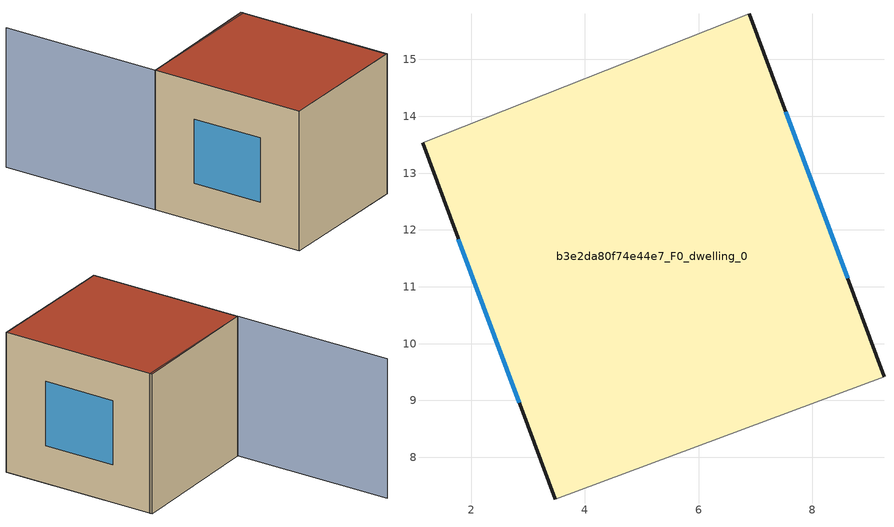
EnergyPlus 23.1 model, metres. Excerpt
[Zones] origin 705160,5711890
b3e2da80f74e44e7_F0_dwelling_0
 floor ground (EU_floor_Construction): 9.26,9.42 6.89,15.81 1.14,13.54 3.48,7.26 z0
 wall outside (EU_wall_Construction): 6.89,15.81 9.26,9.42 / 3.48,7.26 1.14,13.54 z0:6
 wall adiabatic (EU_wall_Construction): 1.14,13.54 6.89,15.81 / 9.26,9.42 3.48,7.26 z0:6
 window (EU_Window_Construction): 7.53,14.08 8.62,11.15 / 2.85,8.96 1.77,11.84 z1.62:4.38
 roof outside (EU_roof_Construction): 6.89,15.81 9.26,9.42 3.48,7.26 1.14,13.54 z6
shading: 3.47,7.26 9.26,9.42 / 6.93,15.69 1.14,13.54 / 1.14,13.54 -1.27,20.03 z0:6
[Building]
EU S2 Campaign: North Axis=0; Terrain=City; Solar Distribution=FullExterior
[Site:Location]
London: Latitude=51.5; Longitude=-0.5; Time Zone=0; Elevation=25
[SizingPeriod:WeatherFileDays]
AnnualSizingPeriod: Begin Month=1; Begin Day of Month=1; End Month=12; End Day of Month=31; Day of Week for Start Day=Monday; Use Weather File Daylight Saving Period=No; Use Weather File Rain and Snow Indicators=No
[MATERIAL]
EU_InternalMass_Material: Roughness=MediumRough; Thickness=0.1; Conductivity=1; Density=1800; Specific Heat=900; Thermal Absorptance=0.9; Solar Absorptance=0.7; Visible Absorptance=0.7
[MATERIAL:NOMASS] Roughness=MediumRough; Thermal Absorptance=0.9; Solar Absorptance=0.7; Visible Absorptance=0.7
Name | Thermal Resistance
EU_wall_NoMass | 0.727863
EU_roof_NoMass | 0.773354
EU_floor_NoMass | 1.79329
[WINDOWMATERIAL:SIMPLEGLAZINGSYSTEM]
EU_Window_SimpleGlazing: UFactor=2.58614; Solar Heat Gain Coefficient=0.76; Visible Transmittance=0.76
[CONSTRUCTION]
EU_wall_Construction: EU_wall_NoMass
EU_roof_Construction: EU_roof_NoMass
EU_floor_Construction: EU_floor_NoMass
EU_InternalMass_Construction: EU_InternalMass_Material
EU_Window_Construction: EU_Window_SimpleGlazing
[ZONE]
b3e2da80f74e44e7_F0_dwelling_0: Type=1; Multiplier=1; Ceiling Height=autocalculate; Volume=250.339; Floor Area=autocalculate; Part of Total Floor Area=Yes
[INTERNALMASS]
b3e2da80f74e44e7_F0_dwelling_0_EU_InternalMass: Construction=EU_InternalMass_Construction; Zone or ZoneList=b3e2da80f74e44e7_F0_dwelling_0; Surface Area=41.7233
[OTHEREQUIPMENT]
EU_Step8_InternalGain_b3e2da80f74e44e7_F0_dwelling_0_f000: Fuel Type=Electricity; Zone or ZoneList or Space or SpaceList=b3e2da80f74e44e7_F0_dwelling_0; Schedule=EU_Step8_GainSchedule_b3e2da80f74e44e7_F0_dwelling_0_f000; Design Level Calculation Method=Watts/Area; Power per Zone Floor Area=1; Fraction Latent=0; Fraction Radiant=0; Fraction Lost=0; Carbon Dioxide Generation Rate=0; EndUse Subcategory=EU_Step8_InternalGains
[ZONEVENTILATION:DESIGNFLOWRATE]
EU_ConstantAir_b3e2da80f74e44e7_F0_dwelling_0: Zone or ZoneList or Space or SpaceList=b3e2da80f74e44e7_F0_dwelling_0; Schedule=EU_AlwaysOn; Design Flow Rate Calculation Method=AirChanges/Hour; Air Changes per Hour=0.484901; Ventilation Type=Natural; Fan Pressure Rise=0; Fan Total Efficiency=1; Constant Term Coefficient=1; Temperature Term Coefficient=0; Velocity Term Coefficient=0; Velocity Squared Term Coefficient=0; Minimum Indoor Temperature=-100; Maximum Indoor Temperature=100; Delta Temperature=-100; Minimum Outdoor Temperature=-100; Maximum Outdoor Temperature=100; Maximum Wind Speed=40
[HVACTEMPLATE:THERMOSTAT]
EU_HeatOnly_b3e2da80f74e44e7_F0_dwelling_0: Constant Heating Setpoint=20; Constant Cooling Setpoint=50
[HVACTEMPLATE:ZONE:IDEALLOADSAIRSYSTEM]
b3e2da80f74e44e7_F0_dwelling_0: Template Thermostat=EU_HeatOnly_b3e2da80f74e44e7_F0_dwelling_0; System Availability Schedule=EU_AlwaysOn; Maximum Heating Supply Air Temperature=50; Minimum Cooling Supply Air Temperature=13; Maximum Heating Supply Air Humidity Ratio=0.0156; Minimum Cooling Supply Air Humidity Ratio=0.0077; Heating Limit=NoLimit; Cooling Limit=NoLimit; Heating Availability Schedule=EU_AlwaysOn; Cooling Availability Schedule=EU_CoolingOff; Dehumidification Control Type=ConstantSensibleHeatRatio; Cooling Sensible Heat Ratio=0.7; Dehumidification Setpoint=60; Humidification Control Type=None; Humidification Setpoint=30; Outdoor Air Method=None; Outdoor Air Flow Rate per Person=0.00944; Outdoor Air Flow Rate per Zone Floor Area=0; Outdoor Air Flow Rate per Zone=0; Demand Controlled Ventilation Type=None; Outdoor Air Economizer Type=NoEconomizer; Heat Recovery Type=None; Sensible Heat Recovery Effectiveness=0.7; Latent Heat Recovery Effectiveness=0.65
[SIZING:ZONE]
b3e2da80f74e44e7_F0_dwelling_0: Zone Cooling Design Supply Air Temperature Input Method=SupplyAirTemperature; Zone Cooling Design Supply Air Temperature=13; Zone Heating Design Supply Air Temperature Input Method=SupplyAirTemperature; Zone Heating Design Supply Air Temperature=50; Zone Cooling Design Supply Air Humidity Ratio=0.008; Zone Heating Design Supply Air Humidity Ratio=0.008; Cooling Design Air Flow Method=DesignDay; Cooling Design Air Flow Rate=0; Cooling Minimum Air Flow per Zone Floor Area=0.000762; Cooling Minimum Air Flow=0; Cooling Minimum Air Flow Fraction=0.2; Heating Design Air Flow Method=DesignDay; Heating Design Air Flow Rate=0; Heating Maximum Air Flow per Zone Floor Area=0.002032; Heating Maximum Air Flow=0.141576; Heating Maximum Air Flow Fraction=0.3; Account for Dedicated Outdoor Air System=No; Dedicated Outdoor Air System Control Strategy=NeutralSupplyAir; Dedicated Outdoor Air Low Setpoint Temperature for Design=autosize; Dedicated Outdoor Air High Setpoint Temperature for Design=autosize; Zone Load Sizing Method=Sensible Load Only No Latent Load; Zone Latent Cooling Design Supply Air Humidity Ratio Input Method=HumidityRatioDifference; Zone Cooling Design Supply Air Humidity Ratio Difference=0.005; Zone Latent Heating Design Supply Air Humidity Ratio Input Method=HumidityRatioDifference; Zone Humidification Design Supply Air Humidity Ratio Difference=0.005
[SCHEDULE:CONSTANT]
Name | Hourly Value
EU_AlwaysOn | 1
EU_CoolingOff | 0
[SCHEDULE:FILE]
EU_Step8_GainSchedule_b3e2da80f74e44e7_F0_dwelling_0_f000: File=../../schedules/b3e2da80f74e44e7/b3e2da80f74e44e7_F0_dwelling_0_f000_gain.csv; Column Number=1; Rows to Skip at Top=0; Number of Hours of Data=8760; Column Separator=Comma; Interpolate to Timestep=No; Minutes per Item=60; Adjust Schedule for Daylight Savings=Yes
